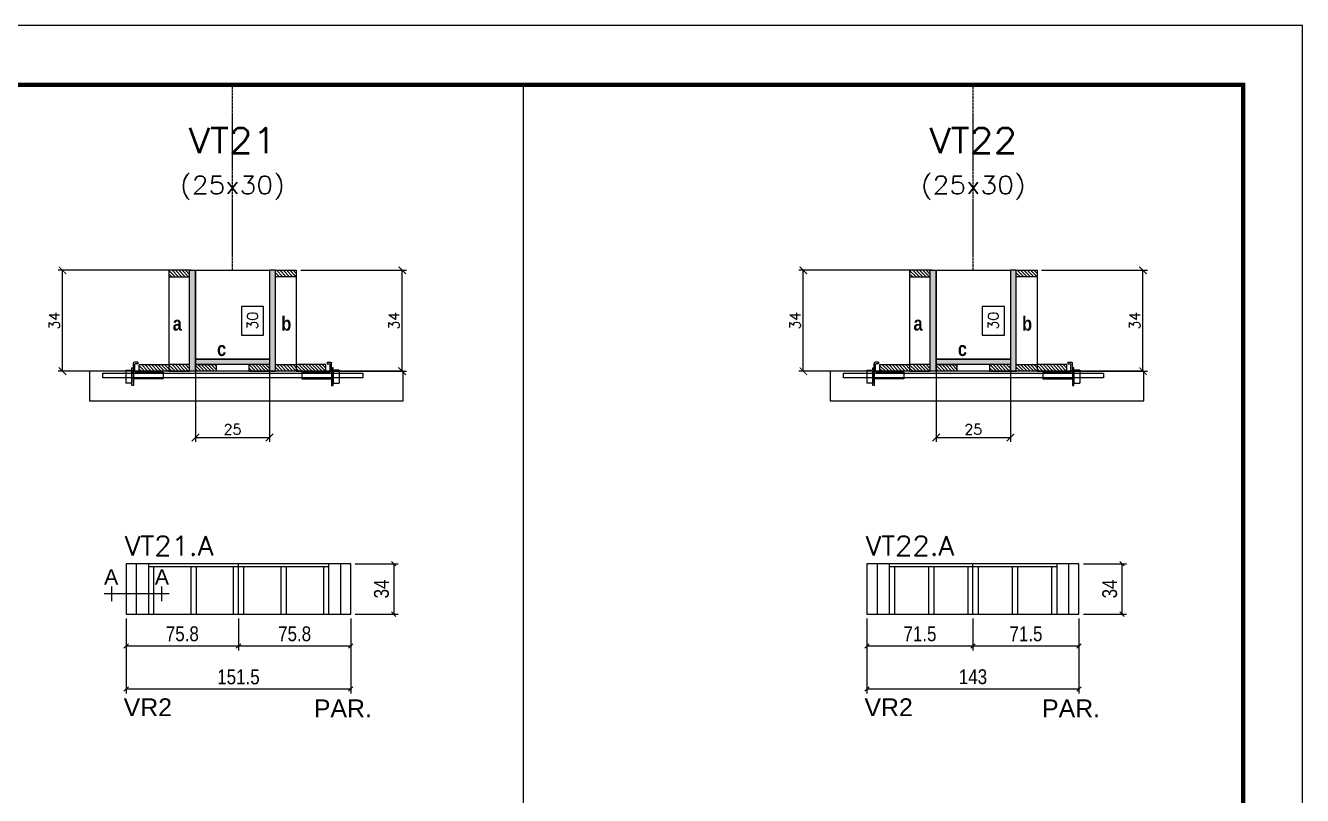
# Model space of a CAD drawing. Extents: x 137137 to 143418, y 10464 to 34486.
# Drawn here: x 140944 to 141806, y 28224 to 28743 of the extents above; entities that cross this region are included whole.
import ezdxf
from ezdxf.enums import TextEntityAlignment as Align

# ---------------------------------------------------------------- set-up
doc = ezdxf.new("R2010")
doc.units = 0
doc.linetypes.add('DASHED', pattern=[0.75, 0.5, -0.25])
doc.linetypes.add('HIDDEN', pattern=[0.375, 0.25, -0.125])
for name, color, linetype in [('5', 5, 'Continuous'), ('barrote', 251, 'Continuous'), ('COTA', 241, 'Continuous'), ('Cota Seção (2x)', 4, 'Continuous'), ('detalhes', 4, 'Continuous'), ('Painéis', 200, 'Continuous'), ('presilha', 1, 'Continuous'), ('SARR_2.2x7', 40, 'Continuous'), ('SARR_3.5x7', 81, 'Continuous'), ('Texto de Titulo', 7, 'Continuous'), ('Texto Qtd Sarr', 242, 'Continuous')]:
    doc.layers.add(name, color=color, linetype=linetype)
for name, color, linetype, lineweight in [('CONCRETO', 251, 'Continuous', 25), ('Escoras', 2, 'Continuous', 25), ('Folhas', 255, 'Continuous', 9), ('Hachura', 251, 'Continuous', 9), ('Madeira', 126, 'Continuous', 18), ('Sarr 2.2x7', 40, 'Continuous', 9), ('SARRAFO DE PRESSAO', 251, 'DASHED', 9), ('SCO-___-LAJ', 2, 'Continuous', 0), ('Texto Seção', 7, 'Continuous', 15)]:
    doc.layers.add(name, color=color, linetype=linetype, lineweight=lineweight)
doc.styles.add('ARIAL', font='arial.ttf')
doc.styles.add('COTA TECNICA', font='techl___.ttf', dxfattribs={"height": 10})
doc.styles.add('REGUA-120', font='ROMANS.shx', dxfattribs={"height": 15})
doc.styles.add('Romans', font='romans.shx')
doc.styles.get("Standard").update_dxf_attribs({"font": 'arial.ttf'})
doc.styles.add('TECNICA', font='techb___.ttf', dxfattribs={"height": 10})
doc.dimstyles.new('Cota Seção (2x)', dxfattribs={"dimtxt": 7, "dimasz": 5, "dimexe": 3, "dimexo": 3, "dimgap": 2, "dimtad": 3, "dimdec": 1, "dimlfac": 0.5, "dimzin": 12, "dimdsep": 46, "dimtxsty": 'Romans', "dimblk": 'ARCHTICK', "dimcen": 0, "dimclrd": 4, "dimclre": 4, "dimclrt": 1, "dimadec": 1, "dimazin": 3, "dimtfac": 1, "dimtdec": 1, "dimtmove": 0, "dimatfit": 3, "dimldrblk": 'OBLIQUE', "dimfxl": 1, "dimtolj": 1, "dimtzin": 12, "dimarcsym": 0})
doc.dimstyles.new('Cota Seção interna', dxfattribs={"dimtxt": 7, "dimasz": 6, "dimexe": 0.18, "dimexo": 2, "dimgap": -4, "dimtad": 3, "dimdec": 1, "dimlfac": 0.5, "dimzin": 12, "dimdsep": 46, "dimtxsty": 'Romans', "dimblk": 'ARCHTICK', "dimcen": 0.09, "dimse1": 1, "dimse2": 1, "dimsd1": 1, "dimsd2": 1, "dimclrd": 180, "dimclre": 5, "dimclrt": 1, "dimadec": 0, "dimazin": 3, "dimtfac": 1, "dimtdec": 1, "dimtofl": 0, "dimtmove": 0, "dimatfit": 3, "dimldrblk": 'ARCHTICK', "dimfxl": 1, "dimtolj": 1, "dimtzin": 0, "dimarcsym": 0})
doc.dimstyles.new('PAINEL', dxfattribs={"dimtxt": 10, "dimasz": 3, "dimexe": 3, "dimexo": 3, "dimgap": 3, "dimtad": 1, "dimdec": 1, "dimzin": 12, "dimdsep": 46, "dimtxsty": 'COTA TECNICA', "dimblk1": 'OBLIQUE', "dimblk2": 'OBLIQUE', "dimsah": 1, "dimcen": 0.9, "dimclrd": 4, "dimclre": 4, "dimclrt": 240, "dimadec": 1, "dimazin": 3, "dimtfac": 1, "dimtdec": 1, "dimtmove": 0, "dimatfit": 3, "dimfxl": 1, "dimtolj": 1, "dimtzin": 12, "dimarcsym": 0})
pattern_1 = [(315, (164527.3793, 20280.2569), (1.12253202, 1.12253202), [])]
pattern_2 = [(315, (164515.3793, 20280.2569), (1.12253202, 1.12253202), [])]
pattern_3 = [(315, (164027.7044, 20280.2569), (1.12253202, 1.12253202), [])]
pattern_4 = [(315, (164015.7044, 20280.2569), (1.12253202, 1.12253202), [])]

# ---------------------------------------------------------------- blocks, each defined once
blk = doc.blocks.new('_ArchTick')
at = {"color": 0, "linetype": 'ByBlock', "const_width": 0.15}
blk.add_lwpolyline([(-0.5, -0.5), (0.5, 0.5)], dxfattribs=at)
blk = doc.blocks.new('*D333')
at = {"layer": 'COTA', "color": 4, "lineweight": -2, "transparency": 16777216}
for p, q in [((141555.76, 28577.9), (141466.11, 28577.9)), ((141469.11, 28509.9), (141469.11, 28577.9)), ((141517.76, 28509.9), (141466.11, 28509.9))]:
    blk.add_line(p, q, dxfattribs=at)
at = {"layer": 'Defpoints', "color": 0, "transparency": 16777216}
for p in [(141469.11, 28577.9), (141558.76, 28577.9), (141520.76, 28509.9)]:
    blk.add_point(p, dxfattribs=at)
at = {"layer": 'COTA', "color": 4, "lineweight": -2, "transparency": 16777216, "xscale": 5, "yscale": 5, "zscale": 5}
for p, rotation in [((141469.11, 28577.9), 90), ((141469.11, 28509.9), 270)]:
    blk.add_blockref('_ArchTick', p, dxfattribs=dict(at, rotation=rotation))
at = {"layer": 'COTA', "color": 1, "transparency": 16777216, "insert": (141463.61, 28543.9), "char_height": 7, "attachment_point": 5, "rotation": 90, "style": 'Romans'}
blk.add_mtext('\\A1;34', dxfattribs=at)
blk = doc.blocks.new('_Oblique')
at = {"color": 0, "linetype": 'ByBlock', "lineweight": -2}
blk.add_line((-0.5, -0.5), (0.5, 0.5), dxfattribs=at)
blk = doc.blocks.new('*D334')
at = {"layer": 'COTA', "color": 4, "lineweight": -2, "transparency": 16777216}
for p, q in [((141629.75, 28577.9), (141701.23, 28577.9)), ((141698.23, 28509.9), (141698.23, 28577.9)), ((141649.76, 28509.9), (141701.23, 28509.9))]:
    blk.add_line(p, q, dxfattribs=at)
at = {"layer": 'Defpoints', "color": 0, "transparency": 16777216}
for p in [(141626.75, 28577.9), (141698.23, 28577.9), (141646.76, 28509.9)]:
    blk.add_point(p, dxfattribs=at)
at = {"layer": 'COTA', "color": 4, "lineweight": -2, "transparency": 16777216, "xscale": 5, "yscale": 5, "zscale": 5}
for p, rotation in [((141698.23, 28577.9), 90), ((141698.23, 28509.9), 270)]:
    blk.add_blockref('_ArchTick', p, dxfattribs=dict(at, rotation=rotation))
at = {"layer": 'COTA', "color": 1, "transparency": 16777216, "insert": (141692.73, 28543.9), "char_height": 7, "attachment_point": 5, "rotation": 90, "style": 'Romans'}
blk.add_mtext('\\A1;34', dxfattribs=at)
blk = doc.blocks.new('*D335')
at = {"layer": 'Cota Seção (2x)', "color": 180, "lineweight": -2, "transparency": 16777216}
for p, q in [((141604.75, 28553.57), (141589.75, 28553.57)), ((141589.75, 28553.57), (141589.75, 28534.23)), ((141604.75, 28534.23), (141604.75, 28553.57)), ((141589.75, 28534.23), (141604.75, 28534.23))]:
    blk.add_line(p, q, dxfattribs=at)
at = {"layer": 'Defpoints', "color": 0, "transparency": 16777216}
for p in [(141608.75, 28577.9), (141608.75, 28577.9), (141608.76, 28517.9)]:
    blk.add_point(p, dxfattribs=at)
at = {"layer": 'Cota Seção (2x)', "color": 1, "transparency": 16777216, "insert": (141597.25, 28543.9), "char_height": 7, "attachment_point": 5, "rotation": 90, "style": 'Romans'}
blk.add_mtext('\\A1;30', dxfattribs=at)
blk = doc.blocks.new('titulo1')
at = {"layer": 'Defpoints', "color": 252, "linetype": 'HIDDEN', "ltscale": 2}
blk.add_line((0, 0), (0, 125), dxfattribs=at)
at = {"layer": 'Defpoints', "style": 'Romans', "oblique": 15}
blk.add_attdef('FOLHA', text='', height=10, dxfattribs=at).set_placement((0, 15.58), align=Align.MIDDLE_CENTER)
at = {"layer": 'Texto Qtd Sarr', "color": 3, "style": 'Romans', "oblique": 15}
for tag, height, p in [('TITULO', 17, (0, 71.45)), ('SEÇÃO', 12, (0, 41.55))]:
    blk.add_attdef(tag, text='', height=height, dxfattribs=at).set_placement(p, align=Align.MIDDLE_CENTER)
blk = doc.blocks.new('PRESILHA METÁLICA 1')
at = {"layer": 'presilha'}
for p, q in [((0, 13), (6, 13)), ((0, 13), (0, 0)), ((6, 15.5), (7.5, 15.5)), ((6, -2.5), (6, 15.5)), ((6, 13), (6, 0)), ((7.5, 10.6), (7.5, 19.9)), ((7.5, 15.5), (7.5, -2.5)), ((12, 21), (8.6, 21)), ((9, 11.6), (9, 18.9)), ((12, 19.5), (9.6, 19.5)), ((12, 21), (12, 19.5)), ((6, 0), (0, 0)), ((37.5, 4.1), (7.5, 4.1)), ((37.5, 11), (9.6, 11)), ((37.5, 11), (37.5, 4.1)), ((7.5, -2.5), (6, -2.5))]:
    blk.add_line(p, q, dxfattribs=at)
for centre, radius, start, end in [((8.6, 19.9), 1.14, 90, 180), ((9.6, 18.9), 0.57, 90, 180), ((9.6, 11.6), 0.57, 180, 270)]:
    blk.add_arc(centre, radius, start, end, dxfattribs=at)
blk = doc.blocks.new('*D336')
at = {"layer": 'COTA', "color": 4, "lineweight": -2, "transparency": 16777216}
for p, q in [((141558.76, 28511.3), (141558.76, 28462.17)), ((141608.76, 28511.3), (141608.76, 28462.17)), ((141558.76, 28465.17), (141608.76, 28465.17))]:
    blk.add_line(p, q, dxfattribs=at)
at = {"layer": 'Defpoints', "color": 0, "transparency": 16777216}
for p in [(141558.76, 28514.3), (141608.76, 28514.3), (141608.76, 28465.17)]:
    blk.add_point(p, dxfattribs=at)
at = {"layer": 'COTA', "color": 4, "lineweight": -2, "transparency": 16777216, "xscale": 5, "yscale": 5, "zscale": 5, "rotation": 180}
blk.add_blockref('_ArchTick', (141558.76, 28465.17), dxfattribs=at)
at = {"layer": 'COTA', "color": 4, "lineweight": -2, "transparency": 16777216, "xscale": 5, "yscale": 5, "zscale": 5}
blk.add_blockref('_ArchTick', (141608.76, 28465.17), dxfattribs=at)
at = {"layer": 'COTA', "color": 1, "transparency": 16777216, "insert": (141583.76, 28470.67), "char_height": 7, "attachment_point": 5, "style": 'Romans'}
blk.add_mtext('\\A1;25', dxfattribs=at)
blk = doc.blocks.new('*D337')
at = {"layer": 'COTA', "color": 4, "linetype": 'ByBlock', "lineweight": -2, "transparency": 16777216}
for p, q in [((141658.04, 28380.1), (141687.02, 28380.1)), ((141684.02, 28380.1), (141684.02, 28346.1)), ((141658.04, 28346.1), (141687.02, 28346.1))]:
    blk.add_line(p, q, dxfattribs=at)
at = {"layer": 'Defpoints', "color": 0, "linetype": 'ByBlock', "transparency": 16777216}
for p in [(141655.04, 28380.1), (141655.04, 28346.1), (141684.02, 28346.1)]:
    blk.add_point(p, dxfattribs=at)
at = {"layer": 'COTA', "color": 4, "linetype": 'ByBlock', "lineweight": -2, "transparency": 16777216, "xscale": 3, "yscale": 3, "zscale": 3}
for p, rotation in [((141684.02, 28380.1), 90), ((141684.02, 28346.1), 270)]:
    blk.add_blockref('_Oblique', p, dxfattribs=dict(at, rotation=rotation))
at = {"layer": 'COTA', "color": 240, "linetype": 'ByBlock', "transparency": 16777216, "insert": (141675.8, 28363.1), "char_height": 10, "attachment_point": 5, "rotation": 90, "style": 'COTA TECNICA'}
blk.add_mtext('\\A1;34', dxfattribs=at)
blk = doc.blocks.new('*D338')
at = {"layer": 'Defpoints', "color": 0, "linetype": 'ByBlock', "transparency": 16777216}
for p in [(141512.04, 28346.1), (141655.04, 28346.1), (141512.04, 28295.63)]:
    blk.add_point(p, dxfattribs=at)
at = {"layer": 'Escoras', "color": 4, "linetype": 'ByBlock', "lineweight": -2, "transparency": 16777216}
for p, q in [((141512.04, 28343.1), (141512.04, 28292.63)), ((141655.04, 28343.1), (141655.04, 28292.63)), ((141655.04, 28295.63), (141512.04, 28295.63))]:
    blk.add_line(p, q, dxfattribs=at)
at = {"layer": 'Escoras', "color": 4, "linetype": 'ByBlock', "lineweight": -2, "transparency": 16777216, "xscale": 3, "yscale": 3, "zscale": 3, "rotation": 180}
blk.add_blockref('_Oblique', (141512.04, 28295.63), dxfattribs=at)
at = {"layer": 'Escoras', "color": 4, "linetype": 'ByBlock', "lineweight": -2, "transparency": 16777216, "xscale": 3, "yscale": 3, "zscale": 3}
blk.add_blockref('_Oblique', (141655.04, 28295.63), dxfattribs=at)
at = {"layer": 'Escoras', "color": 240, "linetype": 'ByBlock', "transparency": 16777216, "insert": (141583.54, 28303.85), "char_height": 10, "attachment_point": 5, "style": 'COTA TECNICA'}
blk.add_mtext('\\A1;143', dxfattribs=at)
blk = doc.blocks.new('*D861')
at = {"layer": 'Defpoints', "color": 0, "linetype": 'ByBlock', "transparency": 16777216}
for p in [(141512.04, 28346.1), (141583.54, 28346.1), (141583.54, 28324.67)]:
    blk.add_point(p, dxfattribs=at)
at = {"layer": 'Escoras', "color": 4, "linetype": 'ByBlock', "lineweight": -2, "transparency": 16777216}
for p, q in [((141512.04, 28343.1), (141512.04, 28321.67)), ((141583.54, 28343.1), (141583.54, 28321.67)), ((141512.04, 28324.67), (141583.54, 28324.67))]:
    blk.add_line(p, q, dxfattribs=at)
at = {"layer": 'Escoras', "color": 4, "linetype": 'ByBlock', "lineweight": -2, "transparency": 16777216, "xscale": 3, "yscale": 3, "zscale": 3, "rotation": 180}
blk.add_blockref('_Oblique', (141512.04, 28324.67), dxfattribs=at)
at = {"layer": 'Escoras', "color": 4, "linetype": 'ByBlock', "lineweight": -2, "transparency": 16777216, "xscale": 3, "yscale": 3, "zscale": 3}
blk.add_blockref('_Oblique', (141583.54, 28324.67), dxfattribs=at)
at = {"layer": 'Escoras', "color": 240, "linetype": 'ByBlock', "transparency": 16777216, "insert": (141547.79, 28332.78), "char_height": 10, "attachment_point": 5, "style": 'COTA TECNICA'}
blk.add_mtext('\\A1;71.5', dxfattribs=at)
blk = doc.blocks.new('*D862')
at = {"layer": 'Defpoints', "color": 0, "linetype": 'ByBlock', "transparency": 16777216}
for p in [(141583.54, 28346.1), (141655.04, 28346.1), (141655.04, 28324.67)]:
    blk.add_point(p, dxfattribs=at)
at = {"layer": 'Escoras', "color": 4, "linetype": 'ByBlock', "lineweight": -2, "transparency": 16777216}
for p, q in [((141583.54, 28343.1), (141583.54, 28321.67)), ((141655.04, 28343.1), (141655.04, 28321.67)), ((141583.54, 28324.67), (141655.04, 28324.67))]:
    blk.add_line(p, q, dxfattribs=at)
at = {"layer": 'Escoras', "color": 4, "linetype": 'ByBlock', "lineweight": -2, "transparency": 16777216, "xscale": 3, "yscale": 3, "zscale": 3, "rotation": 180}
blk.add_blockref('_Oblique', (141583.54, 28324.67), dxfattribs=at)
at = {"layer": 'Escoras', "color": 4, "linetype": 'ByBlock', "lineweight": -2, "transparency": 16777216, "xscale": 3, "yscale": 3, "zscale": 3}
blk.add_blockref('_Oblique', (141655.04, 28324.67), dxfattribs=at)
at = {"layer": 'Escoras', "color": 240, "linetype": 'ByBlock', "transparency": 16777216, "insert": (141619.29, 28332.78), "char_height": 10, "attachment_point": 5, "style": 'COTA TECNICA'}
blk.add_mtext('\\A1;71.5', dxfattribs=at)
blk = doc.blocks.new('*D341')
at = {"layer": 'COTA', "color": 4, "lineweight": -2, "transparency": 16777216}
for p, q in [((141056.08, 28577.9), (140966.44, 28577.9)), ((140969.44, 28509.9), (140969.44, 28577.9)), ((141018.08, 28509.9), (140966.44, 28509.9))]:
    blk.add_line(p, q, dxfattribs=at)
at = {"layer": 'Defpoints', "color": 0, "transparency": 16777216}
for p in [(140969.44, 28577.9), (141059.08, 28577.9), (141021.08, 28509.9)]:
    blk.add_point(p, dxfattribs=at)
at = {"layer": 'COTA', "color": 4, "lineweight": -2, "transparency": 16777216, "xscale": 5, "yscale": 5, "zscale": 5}
for p, rotation in [((140969.44, 28577.9), 90), ((140969.44, 28509.9), 270)]:
    blk.add_blockref('_ArchTick', p, dxfattribs=dict(at, rotation=rotation))
at = {"layer": 'COTA', "color": 1, "transparency": 16777216, "insert": (140963.94, 28543.9), "char_height": 7, "attachment_point": 5, "rotation": 90, "style": 'Romans'}
blk.add_mtext('\\A1;34', dxfattribs=at)
blk = doc.blocks.new('*D342')
at = {"layer": 'COTA', "color": 4, "lineweight": -2, "transparency": 16777216}
for p, q in [((141130.07, 28577.9), (141201.56, 28577.9)), ((141198.56, 28509.9), (141198.56, 28577.9)), ((141150.08, 28509.9), (141201.56, 28509.9))]:
    blk.add_line(p, q, dxfattribs=at)
at = {"layer": 'Defpoints', "color": 0, "transparency": 16777216}
for p in [(141127.07, 28577.9), (141198.56, 28577.9), (141147.08, 28509.9)]:
    blk.add_point(p, dxfattribs=at)
at = {"layer": 'COTA', "color": 4, "lineweight": -2, "transparency": 16777216, "xscale": 5, "yscale": 5, "zscale": 5}
for p, rotation in [((141198.56, 28577.9), 90), ((141198.56, 28509.9), 270)]:
    blk.add_blockref('_ArchTick', p, dxfattribs=dict(at, rotation=rotation))
at = {"layer": 'COTA', "color": 1, "transparency": 16777216, "insert": (141193.06, 28543.9), "char_height": 7, "attachment_point": 5, "rotation": 90, "style": 'Romans'}
blk.add_mtext('\\A1;34', dxfattribs=at)
blk = doc.blocks.new('*D343')
at = {"layer": 'Cota Seção (2x)', "color": 180, "lineweight": -2, "transparency": 16777216}
for p, q in [((141105.08, 28553.57), (141090.08, 28553.57)), ((141090.08, 28553.57), (141090.08, 28534.23)), ((141105.08, 28534.23), (141105.08, 28553.57)), ((141090.08, 28534.23), (141105.08, 28534.23))]:
    blk.add_line(p, q, dxfattribs=at)
at = {"layer": 'Defpoints', "color": 0, "transparency": 16777216}
for p in [(141109.07, 28577.9), (141109.08, 28577.9), (141109.08, 28517.9)]:
    blk.add_point(p, dxfattribs=at)
at = {"layer": 'Cota Seção (2x)', "color": 1, "transparency": 16777216, "insert": (141097.58, 28543.9), "char_height": 7, "attachment_point": 5, "rotation": 90, "style": 'Romans'}
blk.add_mtext('\\A1;30', dxfattribs=at)
blk = doc.blocks.new('*D344')
at = {"layer": 'COTA', "color": 4, "lineweight": -2, "transparency": 16777216}
for p, q in [((141059.08, 28511.3), (141059.08, 28462.17)), ((141109.08, 28511.3), (141109.08, 28462.17)), ((141059.08, 28465.17), (141109.08, 28465.17))]:
    blk.add_line(p, q, dxfattribs=at)
at = {"layer": 'Defpoints', "color": 0, "transparency": 16777216}
for p in [(141059.08, 28514.3), (141109.08, 28514.3), (141109.08, 28465.17)]:
    blk.add_point(p, dxfattribs=at)
at = {"layer": 'COTA', "color": 4, "lineweight": -2, "transparency": 16777216, "xscale": 5, "yscale": 5, "zscale": 5, "rotation": 180}
blk.add_blockref('_ArchTick', (141059.08, 28465.17), dxfattribs=at)
at = {"layer": 'COTA', "color": 4, "lineweight": -2, "transparency": 16777216, "xscale": 5, "yscale": 5, "zscale": 5}
blk.add_blockref('_ArchTick', (141109.08, 28465.17), dxfattribs=at)
at = {"layer": 'COTA', "color": 1, "transparency": 16777216, "insert": (141084.08, 28470.67), "char_height": 7, "attachment_point": 5, "style": 'Romans'}
blk.add_mtext('\\A1;25', dxfattribs=at)
blk = doc.blocks.new('*D345')
at = {"layer": 'COTA', "color": 4, "linetype": 'ByBlock', "lineweight": -2, "transparency": 16777216}
for p, q in [((141166.86, 28380.1), (141195.84, 28380.1)), ((141192.84, 28380.1), (141192.84, 28346.1)), ((141166.86, 28346.1), (141195.84, 28346.1))]:
    blk.add_line(p, q, dxfattribs=at)
at = {"layer": 'Defpoints', "color": 0, "linetype": 'ByBlock', "transparency": 16777216}
for p in [(141163.86, 28380.1), (141163.86, 28346.1), (141192.84, 28346.1)]:
    blk.add_point(p, dxfattribs=at)
at = {"layer": 'COTA', "color": 4, "linetype": 'ByBlock', "lineweight": -2, "transparency": 16777216, "xscale": 3, "yscale": 3, "zscale": 3}
for p, rotation in [((141192.84, 28380.1), 90), ((141192.84, 28346.1), 270)]:
    blk.add_blockref('_Oblique', p, dxfattribs=dict(at, rotation=rotation))
at = {"layer": 'COTA', "color": 240, "linetype": 'ByBlock', "transparency": 16777216, "insert": (141184.62, 28363.1), "char_height": 10, "attachment_point": 5, "rotation": 90, "style": 'COTA TECNICA'}
blk.add_mtext('\\A1;34', dxfattribs=at)
blk = doc.blocks.new('*D346')
at = {"layer": 'Defpoints', "color": 0, "linetype": 'ByBlock', "transparency": 16777216}
for p in [(141012.36, 28346.1), (141163.86, 28346.1), (141012.36, 28295.63)]:
    blk.add_point(p, dxfattribs=at)
at = {"layer": 'Escoras', "color": 4, "linetype": 'ByBlock', "lineweight": -2, "transparency": 16777216}
for p, q in [((141012.36, 28343.1), (141012.36, 28292.63)), ((141163.86, 28343.1), (141163.86, 28292.63)), ((141163.86, 28295.63), (141012.36, 28295.63))]:
    blk.add_line(p, q, dxfattribs=at)
at = {"layer": 'Escoras', "color": 4, "linetype": 'ByBlock', "lineweight": -2, "transparency": 16777216, "xscale": 3, "yscale": 3, "zscale": 3, "rotation": 180}
blk.add_blockref('_Oblique', (141012.36, 28295.63), dxfattribs=at)
at = {"layer": 'Escoras', "color": 4, "linetype": 'ByBlock', "lineweight": -2, "transparency": 16777216, "xscale": 3, "yscale": 3, "zscale": 3}
blk.add_blockref('_Oblique', (141163.86, 28295.63), dxfattribs=at)
at = {"layer": 'Escoras', "color": 240, "linetype": 'ByBlock', "transparency": 16777216, "insert": (141088.11, 28303.74), "char_height": 10, "attachment_point": 5, "style": 'COTA TECNICA'}
blk.add_mtext('\\A1;151.5', dxfattribs=at)
blk = doc.blocks.new('*D865')
at = {"layer": 'Defpoints', "color": 0, "linetype": 'ByBlock', "transparency": 16777216}
for p in [(141012.36, 28346.1), (141088.11, 28346.1), (141088.11, 28324.67)]:
    blk.add_point(p, dxfattribs=at)
at = {"layer": 'Escoras', "color": 4, "linetype": 'ByBlock', "lineweight": -2, "transparency": 16777216}
for p, q in [((141012.36, 28343.1), (141012.36, 28321.67)), ((141088.11, 28343.1), (141088.11, 28321.67)), ((141012.36, 28324.67), (141088.11, 28324.67))]:
    blk.add_line(p, q, dxfattribs=at)
at = {"layer": 'Escoras', "color": 4, "linetype": 'ByBlock', "lineweight": -2, "transparency": 16777216, "xscale": 3, "yscale": 3, "zscale": 3, "rotation": 180}
blk.add_blockref('_Oblique', (141012.36, 28324.67), dxfattribs=at)
at = {"layer": 'Escoras', "color": 4, "linetype": 'ByBlock', "lineweight": -2, "transparency": 16777216, "xscale": 3, "yscale": 3, "zscale": 3}
blk.add_blockref('_Oblique', (141088.11, 28324.67), dxfattribs=at)
at = {"layer": 'Escoras', "color": 240, "linetype": 'ByBlock', "transparency": 16777216, "insert": (141050.24, 28332.81), "char_height": 10, "attachment_point": 5, "style": 'COTA TECNICA'}
blk.add_mtext('\\A1;75.8', dxfattribs=at)
blk = doc.blocks.new('*D866')
at = {"layer": 'Defpoints', "color": 0, "linetype": 'ByBlock', "transparency": 16777216}
for p in [(141088.11, 28346.1), (141163.86, 28346.1), (141163.86, 28324.67)]:
    blk.add_point(p, dxfattribs=at)
at = {"layer": 'Escoras', "color": 4, "linetype": 'ByBlock', "lineweight": -2, "transparency": 16777216}
for p, q in [((141088.11, 28343.1), (141088.11, 28321.67)), ((141163.86, 28343.1), (141163.86, 28321.67)), ((141088.11, 28324.67), (141163.86, 28324.67))]:
    blk.add_line(p, q, dxfattribs=at)
at = {"layer": 'Escoras', "color": 4, "linetype": 'ByBlock', "lineweight": -2, "transparency": 16777216, "xscale": 3, "yscale": 3, "zscale": 3, "rotation": 180}
blk.add_blockref('_Oblique', (141088.11, 28324.67), dxfattribs=at)
at = {"layer": 'Escoras', "color": 4, "linetype": 'ByBlock', "lineweight": -2, "transparency": 16777216, "xscale": 3, "yscale": 3, "zscale": 3}
blk.add_blockref('_Oblique', (141163.86, 28324.67), dxfattribs=at)
at = {"layer": 'Escoras', "color": 240, "linetype": 'ByBlock', "transparency": 16777216, "insert": (141125.99, 28332.81), "char_height": 10, "attachment_point": 5, "style": 'COTA TECNICA'}
blk.add_mtext('\\A1;75.8', dxfattribs=at)
blk = doc.blocks.new('9999999999')
at = {"layer": 'Folhas'}
blk.add_lwpolyline([(98138.98, 34190.21), (99623.98, 34190.21), (99623.98, 35240.21), (98138.98, 35240.21)], close=True, dxfattribs=at)
at = {"layer": 'Folhas', "color": 30, "const_width": 3}
blk.add_lwpolyline([(98213.98, 34230.21), (99583.98, 34230.21), (99583.98, 35200.21), (98213.98, 35200.21)], close=True, dxfattribs=at)

msp = doc.modelspace()

# ---------------------------------------------------------------- hatches: boundary and pattern name
at = {"layer": 'Hachura'}
h = msp.add_hatch(dxfattribs=at)
h.set_pattern_fill('ANSI31', color=256, scale=0.5, angle=270, style=0)
h.set_pattern_definition([(315, (164015.7044, 20270.2569), (1.12253202, 1.12253202), [])])
h.paths.add_polyline_path([(141055.08, 28573.5), (141055.08, 28577.9), (141041.08, 28577.9), (141041.08, 28573.5)])
h = msp.add_hatch(color=256, dxfattribs=at)
h.dxf.hatch_style = 1
h.paths.add_polyline_path([(141055.08, 28577.9), (141059.08, 28577.9), (141059.08, 28509.9), (141055.08, 28509.9)])
h = msp.add_hatch(color=256, dxfattribs=at)
h.dxf.hatch_style = 1
h.paths.add_polyline_path([(141113.07, 28577.9), (141109.07, 28577.9), (141109.08, 28509.9), (141113.08, 28509.9)])
h = msp.add_hatch(dxfattribs=at)
h.set_pattern_fill('ANSI31', color=256, scale=0.5, angle=270, style=0)
h.set_pattern_definition([(315, (164027.7141, 20270.2569), (1.12253202, 1.12253202), [])])
h.paths.add_polyline_path([(141113.07, 28573.5), (141113.07, 28577.9), (141127.07, 28577.9), (141127.07, 28573.5)])
h = msp.add_hatch(dxfattribs=at)
h.set_pattern_fill('ANSI31', color=256, scale=0.5, angle=270, style=0)
h.set_pattern_definition([(315, (164515.3793, 20270.2569), (1.12253202, 1.12253202), [])])
h.paths.add_polyline_path([(141554.76, 28573.5), (141554.76, 28577.9), (141540.76, 28577.9), (141540.76, 28573.5)])
h = msp.add_hatch(color=256, dxfattribs=at)
h.dxf.hatch_style = 1
h.paths.add_polyline_path([(141554.76, 28577.9), (141558.76, 28577.9), (141558.76, 28509.9), (141554.76, 28509.9)])
h = msp.add_hatch(color=256, dxfattribs=at)
h.dxf.hatch_style = 1
h.paths.add_polyline_path([(141612.75, 28577.9), (141608.75, 28577.9), (141608.76, 28509.9), (141612.76, 28509.9)])
h = msp.add_hatch(dxfattribs=at)
h.set_pattern_fill('ANSI31', color=256, scale=0.5, angle=270, style=0)
h.set_pattern_definition([(315, (164527.389, 20270.2569), (1.12253202, 1.12253202), [])])
h.paths.add_polyline_path([(141612.75, 28573.5), (141612.75, 28577.9), (141626.75, 28577.9), (141626.75, 28573.5)])
h = msp.add_hatch(color=256, dxfattribs=at)
h.dxf.hatch_style = 1
h.paths.add_polyline_path([(141059.08, 28514.3), (141059.08, 28517.9), (141109.08, 28517.9), (141109.08, 28514.3)])
h = msp.add_hatch(color=256, dxfattribs=at)
h.dxf.hatch_style = 1
h.paths.add_polyline_path([(141558.76, 28514.3), (141558.76, 28517.9), (141608.76, 28517.9), (141608.76, 28514.3)])
h = msp.add_hatch(dxfattribs=at)
h.set_pattern_fill('ANSI31', color=256, scale=0.5, angle=270, style=0)
h.set_pattern_definition(pattern_4)
h.paths.add_polyline_path([(141021.08, 28509.9), (141021.08, 28514.3), (141041.08, 28514.3), (141041.08, 28509.9)])
h = msp.add_hatch(dxfattribs=at)
h.set_pattern_fill('ANSI31', color=256, scale=0.5, angle=270, style=0)
h.set_pattern_definition([(315, (164015.7044, 20206.6569), (1.12253202, 1.12253202), [])])
h.paths.add_polyline_path([(141055.08, 28509.9), (141055.08, 28514.3), (141041.08, 28514.3), (141041.08, 28509.9)])
h = msp.add_hatch(dxfattribs=at)
h.set_pattern_fill('ANSI31', color=256, scale=0.5, angle=270, style=0)
h.set_pattern_definition(pattern_4)
h.paths.add_polyline_path([(141059.08, 28509.9), (141059.08, 28514.3), (141073.08, 28514.3), (141073.08, 28509.9)])
h = msp.add_hatch(dxfattribs=at)
h.set_pattern_fill('ANSI31', color=256, scale=0.5, angle=270, style=0)
h.set_pattern_definition(pattern_3)
h.paths.add_polyline_path([(141109.08, 28509.9), (141109.08, 28514.3), (141095.08, 28514.3), (141095.08, 28509.9)])
h = msp.add_hatch(dxfattribs=at)
h.set_pattern_fill('ANSI31', color=256, scale=0.5, angle=270, style=0)
h.set_pattern_definition([(315, (164027.7044, 20206.6569), (1.12253202, 1.12253202), [])])
h.paths.add_polyline_path([(141113.08, 28509.9), (141113.08, 28514.3), (141127.08, 28514.3), (141127.08, 28509.9)])
h = msp.add_hatch(dxfattribs=at)
h.set_pattern_fill('ANSI31', color=256, scale=0.5, angle=270, style=0)
h.set_pattern_definition(pattern_3)
h.paths.add_polyline_path([(141147.08, 28509.9), (141147.08, 28514.3), (141127.08, 28514.3), (141127.08, 28509.9)])
h = msp.add_hatch(dxfattribs=at)
h.set_pattern_fill('ANSI31', color=256, scale=0.5, angle=270, style=0)
h.set_pattern_definition(pattern_2)
h.paths.add_polyline_path([(141520.76, 28509.9), (141520.76, 28514.3), (141540.76, 28514.3), (141540.76, 28509.9)])
h = msp.add_hatch(dxfattribs=at)
h.set_pattern_fill('ANSI31', color=256, scale=0.5, angle=270, style=0)
h.set_pattern_definition([(315, (164515.3793, 20206.6569), (1.12253202, 1.12253202), [])])
h.paths.add_polyline_path([(141554.76, 28509.9), (141554.76, 28514.3), (141540.76, 28514.3), (141540.76, 28509.9)])
h = msp.add_hatch(dxfattribs=at)
h.set_pattern_fill('ANSI31', color=256, scale=0.5, angle=270, style=0)
h.set_pattern_definition(pattern_2)
h.paths.add_polyline_path([(141558.76, 28509.9), (141558.76, 28514.3), (141572.76, 28514.3), (141572.76, 28509.9)])
h = msp.add_hatch(dxfattribs=at)
h.set_pattern_fill('ANSI31', color=256, scale=0.5, angle=270, style=0)
h.set_pattern_definition(pattern_1)
h.paths.add_polyline_path([(141608.76, 28509.9), (141608.76, 28514.3), (141594.76, 28514.3), (141594.76, 28509.9)])
h = msp.add_hatch(dxfattribs=at)
h.set_pattern_fill('ANSI31', color=256, scale=0.5, angle=270, style=0)
h.set_pattern_definition([(315, (164527.3793, 20206.6569), (1.12253202, 1.12253202), [])])
h.paths.add_polyline_path([(141612.76, 28509.9), (141612.76, 28514.3), (141626.76, 28514.3), (141626.76, 28509.9)])
h = msp.add_hatch(dxfattribs=at)
h.set_pattern_fill('ANSI31', color=256, scale=0.5, angle=270, style=0)
h.set_pattern_definition(pattern_1)
h.paths.add_polyline_path([(141646.76, 28509.9), (141646.76, 28514.3), (141626.76, 28514.3), (141626.76, 28509.9)])

# ---------------------------------------------------------------- linework, layer by layer
at = {"layer": 'barrote'}
for points in [[(140987.63, 28489.9), (141199.21, 28489.9), (141199.21, 28509.9), (140987.63, 28509.9)], [(141487.3, 28489.9), (141698.89, 28489.9), (141698.89, 28509.9), (141487.3, 28509.9)]]:
    msp.add_lwpolyline(points, close=True, dxfattribs=at)
at = {"layer": 'CONCRETO'}
for points in [[(141059.08, 28577.9), (141059.08, 28577.9), (141059.08, 28577.9), (141059.08, 28577.9), (141109.08, 28577.9), (141109.08, 28577.9), (141109.08, 28577.9), (141109.08, 28517.9), (141059.08, 28517.9), (141059.08, 28577.9)], [(141558.76, 28577.9), (141558.76, 28577.9), (141558.76, 28577.9), (141558.76, 28577.9), (141608.76, 28577.9), (141608.76, 28577.9), (141608.76, 28577.9), (141608.76, 28517.9), (141558.76, 28517.9), (141558.76, 28577.9)]]:
    msp.add_lwpolyline(points, close=True, dxfattribs=at)
at = {"layer": 'COTA', "linetype": 'ByBlock'}
msp.add_line((141280.2, 28702.9), (141280.2, 27932.14), dxfattribs=at)
at = {"layer": 'detalhes'}
for p, q in [((141002.45, 28364.78), (141002.45, 28354.78)), ((141036.28, 28364.78), (141036.28, 28354.78)), ((141041.28, 28359.78), (140997.45, 28359.78))]:
    msp.add_line(p, q, dxfattribs=at)
at = {"layer": 'Madeira'}
for points in [[(141055.08, 28573.5), (141055.08, 28577.9), (141041.08, 28577.9), (141041.08, 28573.5)], [(141055.08, 28577.9), (141041.08, 28577.9), (141041.08, 28509.9), (141055.08, 28509.9)], [(141113.07, 28573.5), (141113.07, 28577.9), (141127.07, 28577.9), (141127.07, 28573.5)], [(141113.07, 28577.9), (141127.07, 28577.9), (141127.08, 28509.9), (141113.08, 28509.9)], [(141554.76, 28573.5), (141554.76, 28577.9), (141540.76, 28577.9), (141540.76, 28573.5)], [(141554.76, 28577.9), (141540.76, 28577.9), (141540.76, 28509.9), (141554.76, 28509.9)], [(141612.75, 28573.5), (141612.75, 28577.9), (141626.75, 28577.9), (141626.75, 28573.5)], [(141612.75, 28577.9), (141626.75, 28577.9), (141626.76, 28509.9), (141612.76, 28509.9)], [(141021.08, 28509.9), (141021.08, 28514.3), (141041.08, 28514.3), (141041.08, 28509.9)], [(141055.08, 28509.9), (141055.08, 28514.3), (141041.08, 28514.3), (141041.08, 28509.9)], [(141059.08, 28509.9), (141059.08, 28514.3), (141073.08, 28514.3), (141073.08, 28509.9)], [(141109.08, 28509.9), (141109.08, 28514.3), (141095.08, 28514.3), (141095.08, 28509.9)], [(141113.08, 28509.9), (141113.08, 28514.3), (141127.08, 28514.3), (141127.08, 28509.9)], [(141147.08, 28509.9), (141147.08, 28514.3), (141127.08, 28514.3), (141127.08, 28509.9)], [(141520.76, 28509.9), (141520.76, 28514.3), (141540.76, 28514.3), (141540.76, 28509.9)], [(141554.76, 28509.9), (141554.76, 28514.3), (141540.76, 28514.3), (141540.76, 28509.9)], [(141558.76, 28509.9), (141558.76, 28514.3), (141572.76, 28514.3), (141572.76, 28509.9)], [(141608.76, 28509.9), (141608.76, 28514.3), (141594.76, 28514.3), (141594.76, 28509.9)], [(141612.76, 28509.9), (141612.76, 28514.3), (141626.76, 28514.3), (141626.76, 28509.9)], [(141646.76, 28509.9), (141646.76, 28514.3), (141626.76, 28514.3), (141626.76, 28509.9)]]:
    msp.add_lwpolyline(points, close=True, dxfattribs=at)
at = {"layer": 'Painéis', "linetype": 'ByBlock'}
for p, q in [((141088.11, 28346.1), (141088.11, 28380.1)), ((141583.54, 28346.1), (141583.54, 28380.1))]:
    msp.add_line(p, q, dxfattribs=at)
at = {"layer": 'Painéis'}
for points in [[(141055.08, 28577.9), (141059.08, 28577.9), (141059.08, 28509.9), (141055.08, 28509.9)], [(141113.07, 28577.9), (141109.07, 28577.9), (141109.08, 28509.9), (141113.08, 28509.9)], [(141554.76, 28577.9), (141558.76, 28577.9), (141558.76, 28509.9), (141554.76, 28509.9)], [(141612.75, 28577.9), (141608.75, 28577.9), (141608.76, 28509.9), (141612.76, 28509.9)], [(141059.08, 28514.3), (141059.08, 28517.9), (141109.08, 28517.9), (141109.08, 28514.3)], [(141558.76, 28514.3), (141558.76, 28517.9), (141608.76, 28517.9), (141608.76, 28514.3)]]:
    msp.add_lwpolyline(points, close=True, dxfattribs=at)
at = {"layer": 'Painéis', "linetype": 'ByBlock'}
for points in [[(141012.36, 28346.1), (141163.86, 28346.1), (141163.86, 28380.1), (141012.36, 28380.1)], [(141512.04, 28346.1), (141655.04, 28346.1), (141655.04, 28380.1), (141512.04, 28380.1)]]:
    msp.add_lwpolyline(points, close=True, dxfattribs=at)
at = {"layer": 'Sarr 2.2x7'}
for p, q in [((141019.36, 28346.1), (141019.36, 28380.1)), ((141156.86, 28380.1), (141156.86, 28346.1)), ((141519.04, 28346.1), (141519.04, 28380.1)), ((141648.04, 28380.1), (141648.04, 28346.1))]:
    msp.add_line(p, q, dxfattribs=at)
at = {"layer": 'SARR_2.2x7', "linetype": 'Continuous'}
for p, q in [((141088.11, 28377.9), (141027.36, 28377.9)), ((141148.86, 28377.9), (141088.11, 28377.9)), ((141583.54, 28377.9), (141527.04, 28377.9)), ((141640.04, 28377.9), (141583.54, 28377.9))]:
    msp.add_line(p, q, dxfattribs=at)
at = {"layer": 'SARR_3.5x7'}
for p, q in [((141027.36, 28380.1), (141027.36, 28346.1)), ((141148.86, 28380.1), (141148.86, 28346.1)), ((141527.04, 28380.1), (141527.04, 28346.1)), ((141640.04, 28380.1), (141640.04, 28346.1)), ((141030.86, 28377.9), (141030.86, 28346.1)), ((141055.99, 28377.9), (141055.99, 28346.1)), ((141059.49, 28377.9), (141059.49, 28346.1)), ((141084.61, 28377.9), (141084.61, 28346.1)), ((141091.61, 28377.9), (141091.61, 28346.1)), ((141116.74, 28377.9), (141116.74, 28346.1)), ((141120.24, 28377.9), (141120.24, 28346.1)), ((141145.36, 28377.9), (141145.36, 28346.1)), ((141530.54, 28377.9), (141530.54, 28346.1)), ((141553.54, 28377.9), (141553.54, 28346.1)), ((141557.04, 28377.9), (141557.04, 28346.1)), ((141580.04, 28377.9), (141580.04, 28346.1)), ((141587.04, 28377.9), (141587.04, 28346.1)), ((141610.04, 28377.9), (141610.04, 28346.1)), ((141613.54, 28377.9), (141613.54, 28346.1)), ((141636.54, 28377.9), (141636.54, 28346.1))]:
    msp.add_line(p, q, dxfattribs=at)
at = {"layer": 'SCO-___-LAJ', "color": 1}
for points in [[(140996.63, 28508.57), (141171.9, 28508.57), (141171.9, 28505.37), (140996.63, 28505.37)], [(141496.31, 28508.57), (141671.57, 28508.57), (141671.57, 28505.37), (141496.31, 28505.37)]]:
    msp.add_lwpolyline(points, close=True, dxfattribs=at)

# ---------------------------------------------------------------- block references
at = {"layer": 'presilha', "yscale": 0.6666666666666666, "zscale": 0.6666666666666666}
for p, xscale in [((141012.22, 28501.93), 0.6666666666666666), ((141155.95, 28501.93), -0.6666666666666666), ((141511.89, 28501.93), 0.6666666666666666), ((141655.63, 28501.93), -0.6666666666666666)]:
    msp.add_blockref('PRESILHA METÁLICA 1', p, dxfattribs=dict(at, xscale=xscale))
at = {"layer": 'SARRAFO DE PRESSAO', "color": 6, "linetype": 'ByBlock'}
msp.add_blockref('9999999999', (42181.81, -6497.3), dxfattribs=at)
at = {"layer": 'Texto Seção'}
ref = msp.add_blockref('titulo1', (141084.08, 28577.9), dxfattribs=at)
ref.add_attrib('TITULO', 'VT21', dxfattribs={"layer": 'Texto de Titulo', "color": 7, "height": 17, "style": 'Romans', "width": 1.1}).set_placement((141084.08, 28665.4), align=Align.MIDDLE_CENTER)
ref.add_attrib('SEÇÃO', '(25x30)', dxfattribs={"layer": 'Texto de Titulo', "color": 7, "height": 12, "style": 'Romans', "width": 1.1}).set_placement((141084.08, 28635.4), align=Align.MIDDLE_CENTER)
ref = msp.add_blockref('titulo1', (141583.76, 28577.9), dxfattribs=at)
ref.add_attrib('TITULO', 'VT22', dxfattribs={"layer": 'Texto de Titulo', "color": 7, "height": 17, "style": 'Romans', "width": 1.1}).set_placement((141583.76, 28665.4), align=Align.MIDDLE_CENTER)
ref.add_attrib('SEÇÃO', '(25x30)', dxfattribs={"layer": 'Texto de Titulo', "color": 7, "height": 12, "style": 'Romans', "width": 1.1}).set_placement((141583.76, 28635.4), align=Align.MIDDLE_CENTER)

# ---------------------------------------------------------------- texts
at = {"layer": '5', "linetype": 'Continuous'}
for s, p in [('VR2', (141010.68, 28277.35)), ('PAR.', (141138.98, 28276.61)), ('VR2', (141510.36, 28277.35)), ('PAR.', (141630.15, 28276.61))]:
    msp.add_text(s, height=12, rotation=0.00004, dxfattribs=at).set_placement(p)
at = {"layer": 'detalhes', "style": 'TECNICA'}
for s, p in [('a', (141043.78, 28537.24)), ('b', (141117.02, 28537.23)), ('a', (141543.45, 28537.24)), ('b', (141616.69, 28537.23)), ('c', (141073.68, 28520.14)), ('c', (141573.36, 28520.14))]:
    msp.add_text(s, height=9.6, dxfattribs=at).set_placement(p)
at = {"layer": 'detalhes', "color": 0, "linetype": 'Continuous', "style": 'ARIAL'}
for p in [(141002.25, 28371.19), (141036.48, 28371.19)]:
    msp.add_text('A', height=10.22, dxfattribs=at).set_placement(p, align=Align.MIDDLE_CENTER)
at = {"layer": 'Texto Seção', "style": 'REGUA-120', "width": 1.05}
for s, p in [('VT21.A', (141011.42, 28385.76)), ('VT22.A', (141511.09, 28385.76))]:
    msp.add_text(s, height=13, dxfattribs=at).set_placement(p)

# ---------------------------------------------------------------- dimensions: what is measured, and where the dimension line sits
at = {"layer": 'COTA'}
for base, p1, p2, picture, middle in [((140969.44, 28577.9), (141021.08, 28509.9), (141059.08, 28577.9), '*D341', (140963.94, 28543.9)), ((141198.56, 28577.9), (141147.08, 28509.9), (141127.07, 28577.9), '*D342', (141193.06, 28543.9)), ((141469.11, 28577.9), (141520.76, 28509.9), (141558.76, 28577.9), '*D333', (141463.61, 28543.9)), ((141698.23, 28577.9), (141646.76, 28509.9), (141626.75, 28577.9), '*D334', (141692.73, 28543.9))]:
    dim = msp.add_linear_dim(base=base, p1=p1, p2=p2, angle=90, dimstyle='Cota Seção (2x)', dxfattribs=at)
    dim.commit()
    dim.dimension.update_dxf_attribs({"geometry": picture, "text_midpoint": middle})
for base, p1, p2, picture, middle in [((141109.08, 28465.17), (141059.08, 28514.3), (141109.08, 28514.3), '*D344', (141084.08, 28470.67)), ((141608.76, 28465.17), (141558.76, 28514.3), (141608.76, 28514.3), '*D336', (141583.76, 28470.67))]:
    dim = msp.add_linear_dim(base=base, p1=p1, p2=p2, dimstyle='Cota Seção (2x)', dxfattribs=at)
    dim.commit()
    dim.dimension.update_dxf_attribs({"geometry": picture, "text_midpoint": middle})
at = {"layer": 'COTA', "linetype": 'ByBlock'}
for base, p1, p2, picture, middle in [((141192.84, 28346.1), (141163.86, 28380.1), (141163.86, 28346.1), '*D345', (141184.62, 28363.1)), ((141684.02, 28346.1), (141655.04, 28380.1), (141655.04, 28346.1), '*D337', (141675.8, 28363.1))]:
    dim = msp.add_linear_dim(base=base, p1=p1, p2=p2, angle=90, dimstyle='PAINEL', dxfattribs=at)
    dim.commit()
    dim.dimension.update_dxf_attribs({"geometry": picture, "text_midpoint": middle})
at = {"layer": 'Cota Seção (2x)'}
for base, p1, p2, picture, middle in [((141109.08, 28577.9), (141109.08, 28517.9), (141109.07, 28577.9), '*D343', (141109.08, 28543.9)), ((141608.75, 28577.9), (141608.76, 28517.9), (141608.75, 28577.9), '*D335', (141608.75, 28543.9))]:
    dim = msp.add_linear_dim(base=base, p1=p1, p2=p2, angle=90, dimstyle='Cota Seção interna', dxfattribs=at)
    dim.commit()
    dim.dimension.update_dxf_attribs({"geometry": picture, "text_midpoint": middle, "dimtype": 160})
at = {"layer": 'Escoras', "linetype": 'ByBlock'}
for base, p1, p2, picture, middle in [((141012.36, 28295.63), (141163.86, 28346.1), (141012.36, 28346.1), '*D346', (141088.11, 28303.74)), ((141088.11397563, 28324.67431091), (141012.36397563, 28346.10424378), (141088.11397563, 28346.10424378), '*D865', (141050.23897563, 28332.80588986)), ((141163.86397563, 28324.67431091), (141088.11397563, 28346.10424378), (141163.86397563, 28346.10424378), '*D866', (141125.98897563, 28332.80588986)), ((141512.04, 28295.63), (141655.04, 28346.1), (141512.04, 28346.1), '*D338', (141583.54, 28303.85)), ((141583.54, 28324.67), (141512.04, 28346.1), (141583.54, 28346.1), '*D861', (141547.79, 28332.78)), ((141655.04, 28324.67), (141583.54, 28346.1), (141655.04, 28346.1), '*D862', (141619.29, 28332.78))]:
    dim = msp.add_linear_dim(base=base, p1=p1, p2=p2, dimstyle='PAINEL', dxfattribs=at)
    dim.commit()
    dim.dimension.update_dxf_attribs({"geometry": picture, "text_midpoint": middle})

doc.saveas('drawing.dxf')
